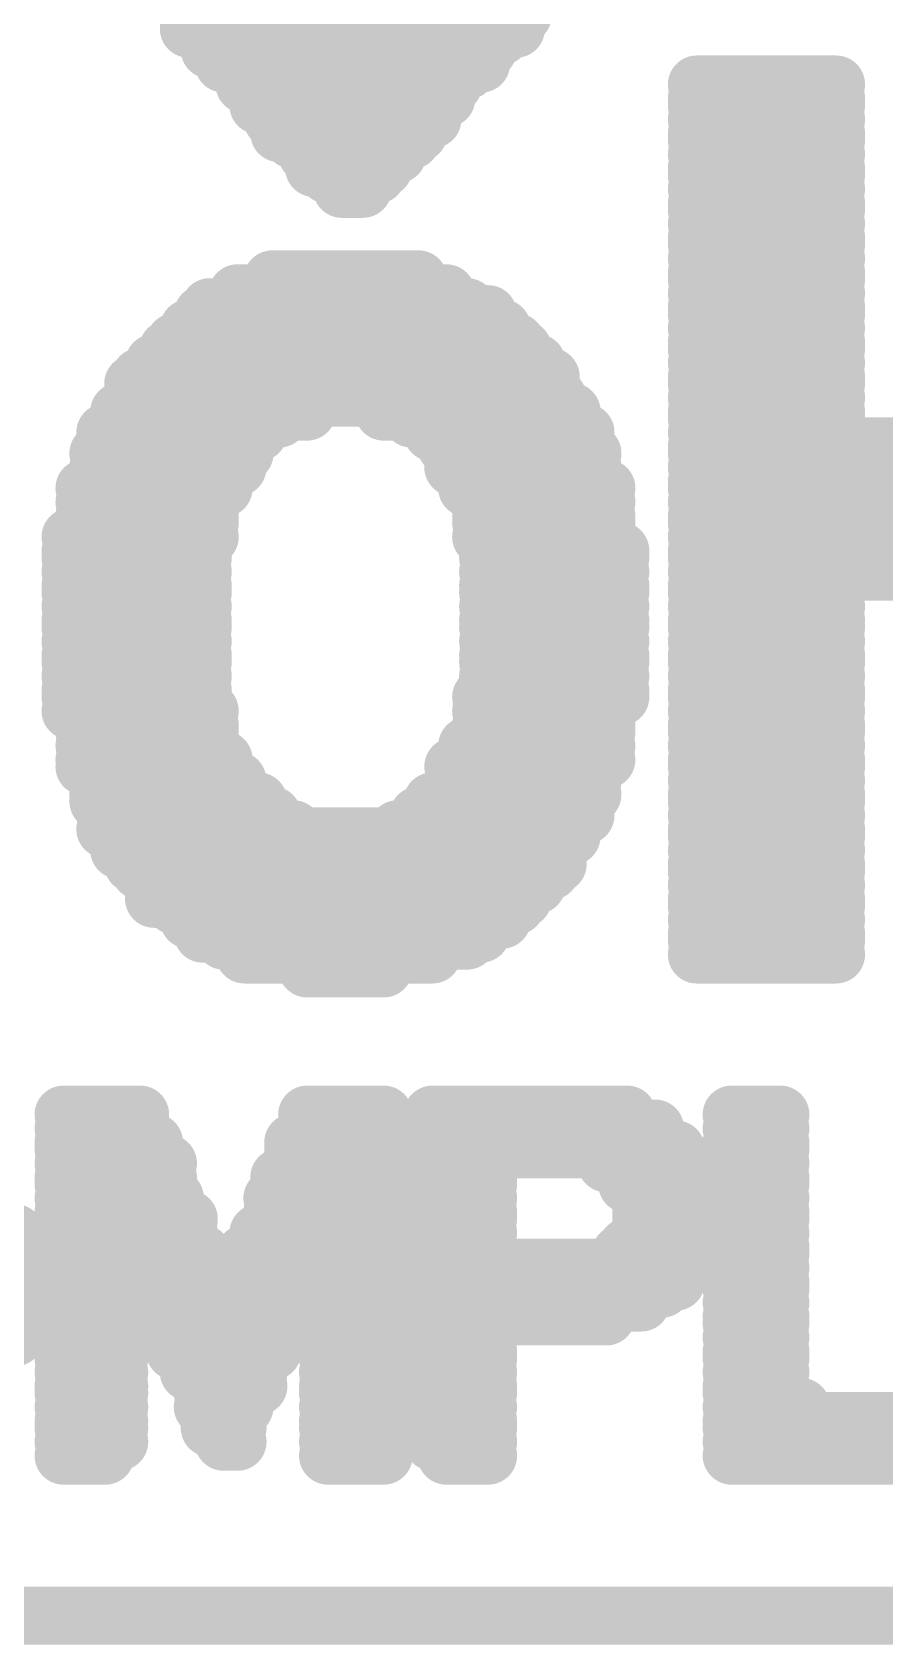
# Model space of a CAD drawing. Extents: x -10 to 105, y 1 to 70.
# Drawn here: x 55.239 to 57.106, y 11.346 to 14.877 of the extents above; entities that cross this region are included whole.
import ezdxf

# ---------------------------------------------------------------- set-up
doc = ezdxf.new("R2010")
doc.units = 0
doc.header["$MEASUREMENT"] = 0
doc.layers.get('0').update_dxf_attribs({"color": 4, "linetype": 'CONTINUOUS'})
doc.layers.add('2D_LINE_126', color=56, linetype='CONTINUOUS')

# ---------------------------------------------------------------- blocks, each defined once
blk = doc.blocks.new('SMOOTH_0$127')
at = {"const_width": 0.0635}
blk.add_lwpolyline([(-0.03175, 0, 1), (0.03175, 0, 1)], format="xyb", close=True, dxfattribs=at)
blk = doc.blocks.new('DRAWING_5815')
at = {"layer": '2D_LINE_126', "const_width": 0.127}
blk.add_lwpolyline([(-6.5817, 4.67868), (-0.21336, 4.67868), (-0.21336, 0.00015), (-6.5817, 0.00015)], close=True, dxfattribs=at)
for points in [[(-4.46532, 3.5052), (-3.7338, 3.5052)], [(-4.46532, 3.47472), (-3.74904, 3.47472)], [(-4.43484, 3.45948), (-3.77952, 3.45948)], [(-4.4196, 3.429), (-3.81, 3.429)], [(-4.38912, 3.39852), (-3.82524, 3.39852)], [(-4.35864, 3.38328), (-3.85572, 3.38328)], [(-4.3434, 3.3528), (-3.8862, 3.3528)], [(-3.3528, 3.3528), (-3.048, 3.3528)], [(-4.31292, 3.32232), (-3.90144, 3.32232)], [(-4.31292, 3.30708), (-3.93192, 3.30708)], [(-3.3528, 3.32232), (-3.048, 3.32232)], [(-3.3528, 3.30708), (-3.048, 3.30708)], [(-4.28244, 3.2766), (-3.93192, 3.2766)], [(-3.3528, 3.2766), (-3.048, 3.2766)], [(-4.2672, 3.24612), (-3.9624, 3.24612)], [(-4.23672, 3.23088), (-3.97764, 3.23088)], [(-3.3528, 3.24612), (-3.048, 3.24612)], [(-3.3528, 3.23088), (-3.048, 3.23088)], [(-4.20624, 3.2004), (-4.00812, 3.2004)], [(-3.3528, 3.2004), (-3.048, 3.2004)], [(-4.191, 3.16992), (-4.0386, 3.16992)], [(-4.16052, 3.15468), (-4.05384, 3.15468)], [(-3.3528, 3.16992), (-3.048, 3.16992)], [(-3.3528, 3.15468), (-3.048, 3.15468)], [(-4.13004, 3.1242), (-4.08432, 3.1242)], [(-3.3528, 3.1242), (-3.048, 3.1242)], [(-3.3528, 3.09372), (-3.048, 3.09372)], [(-3.3528, 3.07848), (-3.048, 3.07848)], [(-3.3528, 3.048), (-3.048, 3.048)], [(-3.3528, 3.01752), (-3.048, 3.01752)], [(-3.3528, 3.00228), (-3.048, 3.00228)], [(-3.3528, 2.9718), (-3.048, 2.9718)], [(-3.3528, 2.94132), (-3.048, 2.94132)], [(-4.28244, 2.92608), (-3.9624, 2.92608)], [(-3.3528, 2.92608), (-3.048, 2.92608)], [(-4.35864, 2.8956), (-3.90144, 2.8956)], [(-3.3528, 2.8956), (-3.048, 2.8956)], [(-4.43484, 2.84988), (-3.81, 2.84988)], [(-4.4196, 2.86512), (-3.85572, 2.86512)], [(-3.3528, 2.86512), (-3.048, 2.86512)], [(-3.3528, 2.84988), (-3.048, 2.84988)], [(-4.46532, 2.8194), (-3.77952, 2.8194)], [(-3.3528, 2.8194), (-3.048, 2.8194)], [(-4.51104, 2.77368), (-3.7338, 2.77368)], [(-4.4958, 2.78892), (-3.74904, 2.78892)], [(-3.3528, 2.78892), (-3.048, 2.78892)], [(-3.3528, 2.77368), (-3.048, 2.77368)], [(-4.54152, 2.7432), (-3.70332, 2.7432)], [(-3.3528, 2.7432), (-3.048, 2.7432)], [(-4.58724, 2.69748), (-3.67284, 2.69748)], [(-4.572, 2.71272), (-3.67284, 2.71272)], [(-3.3528, 2.71272), (-3.048, 2.71272)], [(-3.3528, 2.69748), (-3.048, 2.69748)], [(-4.58724, 2.667), (-3.6576, 2.667)], [(-3.3528, 2.667), (-3.048, 2.667)], [(-4.61772, 2.63652), (-4.20624, 2.63652)], [(-4.61772, 2.62128), (-4.2672, 2.62128)], [(-4.0386, 2.63652), (-3.62712, 2.63652)], [(-3.97764, 2.62128), (-3.62712, 2.62128)], [(-3.3528, 2.63652), (-3.048, 2.63652)], [(-3.3528, 2.62128), (-3.048, 2.62128)], [(-4.6482, 2.5908), (-4.31292, 2.5908)], [(-3.93192, 2.5908), (-3.59664, 2.5908)], [(-3.3528, 2.5908), (-3.048, 2.5908)], [(-4.6482, 2.56032), (-4.3434, 2.56032)], [(-3.90144, 2.56032), (-3.59664, 2.56032)], [(-3.3528, 2.56032), (-2.02692, 2.56032)], [(-4.66344, 2.54508), (-4.3434, 2.54508)], [(-4.66344, 2.5146), (-4.35864, 2.5146)], [(-3.8862, 2.54508), (-3.5814, 2.54508)], [(-3.8862, 2.5146), (-3.5814, 2.5146)], [(-3.3528, 2.54508), (-2.02692, 2.54508)], [(-3.3528, 2.5146), (-2.02692, 2.5146)], [(-4.66344, 2.48412), (-4.38912, 2.48412)], [(-3.85572, 2.48412), (-3.5814, 2.48412)], [(-3.3528, 2.48412), (-2.02692, 2.48412)], [(-4.69392, 2.46888), (-4.38912, 2.46888)], [(-3.85572, 2.46888), (-3.55092, 2.46888)], [(-3.3528, 2.46888), (-2.02692, 2.46888)], [(-4.69392, 2.4384), (-4.4196, 2.4384)], [(-4.69392, 2.40792), (-4.4196, 2.40792)], [(-3.82524, 2.4384), (-3.55092, 2.4384)], [(-3.82524, 2.40792), (-3.55092, 2.40792)], [(-3.3528, 2.4384), (-2.02692, 2.4384)], [(-3.3528, 2.40792), (-2.02692, 2.40792)], [(-4.69392, 2.39268), (-4.4196, 2.39268)], [(-3.82524, 2.39268), (-3.55092, 2.39268)], [(-3.3528, 2.39268), (-2.02692, 2.39268)], [(-4.7244, 2.3622), (-4.4196, 2.3622)], [(-3.82524, 2.3622), (-3.55092, 2.3622)], [(-3.3528, 2.3622), (-2.02692, 2.3622)], [(-4.7244, 2.33172), (-4.43484, 2.33172)], [(-4.7244, 2.31648), (-4.43484, 2.31648)], [(-3.81, 2.33172), (-3.52044, 2.33172)], [(-3.81, 2.31648), (-3.52044, 2.31648)], [(-3.3528, 2.33172), (-2.02692, 2.33172)], [(-3.3528, 2.31648), (-2.02692, 2.31648)], [(-4.7244, 2.286), (-4.43484, 2.286)], [(-3.81, 2.286), (-3.52044, 2.286)], [(-3.3528, 2.286), (-2.02692, 2.286)], [(-4.7244, 2.25552), (-4.43484, 2.25552)], [(-4.7244, 2.24028), (-4.43484, 2.24028)], [(-3.81, 2.25552), (-3.52044, 2.25552)], [(-3.81, 2.24028), (-3.52044, 2.24028)], [(-3.3528, 2.25552), (-3.048, 2.25552)], [(-3.3528, 2.24028), (-3.048, 2.24028)], [(-4.7244, 2.2098), (-4.43484, 2.2098)], [(-3.81, 2.2098), (-3.52044, 2.2098)], [(-3.3528, 2.2098), (-3.048, 2.2098)], [(-4.7244, 2.17932), (-4.43484, 2.17932)], [(-4.7244, 2.16408), (-4.43484, 2.16408)], [(-3.81, 2.17932), (-3.52044, 2.17932)], [(-3.81, 2.16408), (-3.52044, 2.16408)], [(-3.3528, 2.17932), (-3.048, 2.17932)], [(-3.3528, 2.16408), (-3.048, 2.16408)], [(-4.7244, 2.1336), (-4.43484, 2.1336)], [(-3.81, 2.1336), (-3.52044, 2.1336)], [(-3.3528, 2.1336), (-3.048, 2.1336)], [(-4.7244, 2.10312), (-4.43484, 2.10312)], [(-3.81, 2.10312), (-3.52044, 2.10312)], [(-3.3528, 2.10312), (-3.048, 2.10312)], [(-4.7244, 2.08788), (-4.43484, 2.08788)], [(-4.7244, 2.0574), (-4.43484, 2.0574)], [(-3.81, 2.08788), (-3.52044, 2.08788)], [(-3.81, 2.0574), (-3.52044, 2.0574)], [(-3.3528, 2.08788), (-3.048, 2.08788)], [(-3.3528, 2.0574), (-3.048, 2.0574)], [(-4.7244, 2.02692), (-4.43484, 2.02692)], [(-3.81, 2.02692), (-3.52044, 2.02692)], [(-3.3528, 2.02692), (-3.048, 2.02692)], [(-4.7244, 2.01168), (-4.43484, 2.01168)], [(-3.82524, 2.01168), (-3.52044, 2.01168)], [(-3.3528, 2.01168), (-3.048, 2.01168)], [(-4.7244, 1.9812), (-4.4196, 1.9812)], [(-4.69392, 1.95072), (-4.4196, 1.95072)], [(-3.82524, 1.9812), (-3.55092, 1.9812)], [(-3.82524, 1.95072), (-3.55092, 1.95072)], [(-3.3528, 1.9812), (-3.048, 1.9812)], [(-3.3528, 1.95072), (-3.048, 1.95072)], [(-4.69392, 1.93548), (-4.4196, 1.93548)], [(-3.82524, 1.93548), (-3.55092, 1.93548)], [(-3.3528, 1.93548), (-3.048, 1.93548)], [(-4.69392, 1.905), (-4.4196, 1.905)], [(-3.85572, 1.905), (-3.55092, 1.905)], [(-3.3528, 1.905), (-3.048, 1.905)], [(-4.69392, 1.87452), (-4.38912, 1.87452)], [(-4.69392, 1.85928), (-4.38912, 1.85928)], [(-3.8862, 1.85928), (-3.5814, 1.85928)], [(-3.85572, 1.87452), (-3.55092, 1.87452)], [(-3.3528, 1.87452), (-3.048, 1.87452)], [(-3.3528, 1.85928), (-3.048, 1.85928)], [(-4.66344, 1.8288), (-4.35864, 1.8288)], [(-3.8862, 1.8288), (-3.5814, 1.8288)], [(-3.3528, 1.8288), (-3.048, 1.8288)], [(-4.66344, 1.79832), (-4.3434, 1.79832)], [(-4.66344, 1.78308), (-4.31292, 1.78308)], [(-3.93192, 1.78308), (-3.59664, 1.78308)], [(-3.90144, 1.79832), (-3.5814, 1.79832)], [(-3.3528, 1.79832), (-3.048, 1.79832)], [(-3.3528, 1.78308), (-3.048, 1.78308)], [(-4.6482, 1.7526), (-4.28244, 1.7526)], [(-3.9624, 1.7526), (-3.59664, 1.7526)], [(-3.3528, 1.7526), (-3.048, 1.7526)], [(-4.6482, 1.72212), (-4.23672, 1.72212)], [(-4.61772, 1.70688), (-3.62712, 1.70688)], [(-4.00812, 1.72212), (-3.62712, 1.72212)], [(-3.3528, 1.72212), (-3.048, 1.72212)], [(-3.3528, 1.70688), (-3.048, 1.70688)], [(-4.61772, 1.6764), (-3.6576, 1.6764)], [(-3.3528, 1.6764), (-3.048, 1.6764)], [(-4.58724, 1.64592), (-3.6576, 1.64592)], [(-3.3528, 1.64592), (-3.048, 1.64592)], [(-4.572, 1.63068), (-3.67284, 1.63068)], [(-4.54152, 1.6002), (-3.70332, 1.6002)], [(-3.3528, 1.63068), (-3.048, 1.63068)], [(-3.3528, 1.6002), (-3.048, 1.6002)], [(-4.54152, 1.56972), (-3.7338, 1.56972)], [(-3.3528, 1.56972), (-3.048, 1.56972)], [(-4.4958, 1.55448), (-3.74904, 1.55448)], [(-3.3528, 1.55448), (-3.048, 1.55448)], [(-4.46532, 1.524), (-3.77952, 1.524)], [(-4.43484, 1.49352), (-3.82524, 1.49352)], [(-3.3528, 1.524), (-3.048, 1.524)], [(-3.3528, 1.49352), (-3.048, 1.49352)], [(-4.38912, 1.47828), (-3.85572, 1.47828)], [(-3.3528, 1.47828), (-3.048, 1.47828)], [(-4.3434, 1.4478), (-3.93192, 1.4478)], [(-3.3528, 1.4478), (-3.048, 1.4478)], [(-4.20624, 1.41732), (-4.0386, 1.41732)], [(-4.73964, 1.09728), (-4.572, 1.09728)], [(-4.73964, 1.0668), (-4.572, 1.0668)], [(-4.20624, 1.09728), (-4.0386, 1.09728)], [(-4.20624, 1.0668), (-4.0386, 1.0668)], [(-3.93192, 1.09728), (-3.5052, 1.09728)], [(-3.93192, 1.0668), (-3.44424, 1.0668)], [(-3.2766, 1.09728), (-3.16992, 1.09728)], [(-3.2766, 1.0668), (-3.16992, 1.0668)], [(-4.73964, 1.03632), (-4.54152, 1.03632)], [(-4.23672, 1.03632), (-4.0386, 1.03632)], [(-3.93192, 1.03632), (-3.429, 1.03632)], [(-3.2766, 1.03632), (-3.16992, 1.03632)], [(-4.73964, 1.02108), (-4.54152, 1.02108)], [(-4.23672, 1.02108), (-4.0386, 1.02108)], [(-3.93192, 1.02108), (-3.39852, 1.02108)], [(-3.2766, 1.02108), (-3.16992, 1.02108)], [(-4.73964, 0.9906), (-4.51104, 0.9906)], [(-4.23672, 0.9906), (-4.0386, 0.9906)], [(-3.93192, 0.9906), (-3.81, 0.9906)], [(-3.55092, 0.9906), (-3.36804, 0.9906)], [(-3.2766, 0.9906), (-3.16992, 0.9906)], [(-4.73964, 0.96012), (-4.51104, 0.96012)], [(-4.73964, 0.94488), (-4.51104, 0.94488)], [(-4.2672, 0.96012), (-4.0386, 0.96012)], [(-4.2672, 0.94488), (-4.0386, 0.94488)], [(-3.93192, 0.96012), (-3.81, 0.96012)], [(-3.93192, 0.94488), (-3.81, 0.94488)], [(-3.5052, 0.96012), (-3.36804, 0.96012)], [(-3.5052, 0.94488), (-3.36804, 0.94488)], [(-3.2766, 0.96012), (-3.16992, 0.96012)], [(-3.2766, 0.94488), (-3.16992, 0.94488)], [(-4.73964, 0.9144), (-4.4958, 0.9144)], [(-4.28244, 0.9144), (-4.0386, 0.9144)], [(-3.93192, 0.9144), (-3.81, 0.9144)], [(-3.47472, 0.9144), (-3.3528, 0.9144)], [(-3.2766, 0.9144), (-3.16992, 0.9144)], [(-4.73964, 0.88392), (-4.4958, 0.88392)], [(-4.73964, 0.86868), (-4.61772, 0.86868)], [(-4.58724, 0.86868), (-4.46532, 0.86868)], [(-4.28244, 0.88392), (-4.0386, 0.88392)], [(-4.28244, 0.86868), (-4.191, 0.86868)], [(-4.16052, 0.86868), (-4.0386, 0.86868)], [(-3.93192, 0.88392), (-3.81, 0.88392)], [(-3.93192, 0.86868), (-3.81, 0.86868)], [(-3.47472, 0.88392), (-3.3528, 0.88392)], [(-3.47472, 0.86868), (-3.3528, 0.86868)], [(-3.2766, 0.88392), (-3.16992, 0.88392)], [(-3.2766, 0.86868), (-3.16992, 0.86868)], [(-4.96824, 0.8382), (-4.84632, 0.8382)], [(-4.73964, 0.8382), (-4.61772, 0.8382)], [(-4.58724, 0.8382), (-4.46532, 0.8382)], [(-4.31292, 0.8382), (-4.191, 0.8382)], [(-4.16052, 0.8382), (-4.0386, 0.8382)], [(-3.93192, 0.8382), (-3.81, 0.8382)], [(-3.47472, 0.8382), (-3.36804, 0.8382)], [(-3.2766, 0.8382), (-3.16992, 0.8382)], [(-4.96824, 0.80772), (-4.84632, 0.80772)], [(-4.96824, 0.79248), (-4.84632, 0.79248)], [(-4.73964, 0.80772), (-4.61772, 0.80772)], [(-4.73964, 0.79248), (-4.61772, 0.79248)], [(-4.58724, 0.80772), (-4.46532, 0.80772)], [(-4.572, 0.79248), (-4.43484, 0.79248)], [(-4.3434, 0.79248), (-4.20624, 0.79248)], [(-4.31292, 0.80772), (-4.20624, 0.80772)], [(-4.16052, 0.80772), (-4.0386, 0.80772)], [(-4.16052, 0.79248), (-4.0386, 0.79248)], [(-3.93192, 0.80772), (-3.81, 0.80772)], [(-3.93192, 0.79248), (-3.81, 0.79248)], [(-3.52044, 0.79248), (-3.36804, 0.79248)], [(-3.5052, 0.80772), (-3.36804, 0.80772)], [(-3.2766, 0.80772), (-3.16992, 0.80772)], [(-3.2766, 0.79248), (-3.16992, 0.79248)], [(-4.96824, 0.762), (-4.84632, 0.762)], [(-4.73964, 0.762), (-4.61772, 0.762)], [(-4.572, 0.762), (-4.43484, 0.762)], [(-4.3434, 0.762), (-4.20624, 0.762)], [(-4.16052, 0.762), (-4.0386, 0.762)], [(-3.93192, 0.762), (-3.39852, 0.762)], [(-3.2766, 0.762), (-3.16992, 0.762)], [(-4.96824, 0.73152), (-4.84632, 0.73152)], [(-4.96824, 0.71628), (-4.84632, 0.71628)], [(-4.73964, 0.73152), (-4.61772, 0.73152)], [(-4.73964, 0.71628), (-4.61772, 0.71628)], [(-4.54152, 0.73152), (-4.4196, 0.73152)], [(-4.54152, 0.71628), (-4.4196, 0.71628)], [(-4.35864, 0.71628), (-4.23672, 0.71628)], [(-4.3434, 0.73152), (-4.23672, 0.73152)], [(-4.16052, 0.73152), (-4.0386, 0.73152)], [(-4.16052, 0.71628), (-4.0386, 0.71628)], [(-3.93192, 0.73152), (-3.39852, 0.73152)], [(-3.93192, 0.71628), (-3.429, 0.71628)], [(-3.2766, 0.73152), (-3.16992, 0.73152)], [(-3.2766, 0.71628), (-3.16992, 0.71628)], [(-4.96824, 0.6858), (-4.84632, 0.6858)], [(-4.73964, 0.6858), (-4.61772, 0.6858)], [(-4.51104, 0.6858), (-4.4196, 0.6858)], [(-4.35864, 0.6858), (-4.2672, 0.6858)], [(-4.16052, 0.6858), (-4.0386, 0.6858)], [(-3.93192, 0.6858), (-3.47472, 0.6858)], [(-3.2766, 0.6858), (-3.16992, 0.6858)], [(-4.96824, 0.65532), (-4.84632, 0.65532)], [(-4.73964, 0.65532), (-4.61772, 0.65532)], [(-4.51104, 0.65532), (-4.2672, 0.65532)], [(-4.16052, 0.65532), (-4.0386, 0.65532)], [(-3.93192, 0.65532), (-3.55092, 0.65532)], [(-3.2766, 0.65532), (-3.16992, 0.65532)], [(-4.96824, 0.64008), (-4.84632, 0.64008)], [(-4.96824, 0.6096), (-4.84632, 0.6096)], [(-4.73964, 0.64008), (-4.61772, 0.64008)], [(-4.73964, 0.6096), (-4.61772, 0.6096)], [(-4.51104, 0.64008), (-4.28244, 0.64008)], [(-4.4958, 0.6096), (-4.28244, 0.6096)], [(-4.16052, 0.64008), (-4.0386, 0.64008)], [(-4.16052, 0.6096), (-4.0386, 0.6096)], [(-3.93192, 0.64008), (-3.81, 0.64008)], [(-3.93192, 0.6096), (-3.81, 0.6096)], [(-3.2766, 0.64008), (-3.16992, 0.64008)], [(-3.2766, 0.6096), (-3.16992, 0.6096)], [(-4.73964, 0.57912), (-4.61772, 0.57912)], [(-4.4958, 0.57912), (-4.28244, 0.57912)], [(-4.16052, 0.57912), (-4.0386, 0.57912)], [(-3.93192, 0.57912), (-3.81, 0.57912)], [(-3.2766, 0.57912), (-3.16992, 0.57912)], [(-4.73964, 0.56388), (-4.61772, 0.56388)], [(-4.46532, 0.56388), (-4.31292, 0.56388)], [(-4.16052, 0.56388), (-4.0386, 0.56388)], [(-3.93192, 0.56388), (-3.81, 0.56388)], [(-3.2766, 0.56388), (-3.16992, 0.56388)], [(-4.73964, 0.5334), (-4.61772, 0.5334)], [(-4.73964, 0.50292), (-4.61772, 0.50292)], [(-4.46532, 0.5334), (-4.31292, 0.5334)], [(-4.43484, 0.50292), (-4.31292, 0.50292)], [(-4.16052, 0.5334), (-4.0386, 0.5334)], [(-4.16052, 0.50292), (-4.0386, 0.50292)], [(-3.93192, 0.5334), (-3.81, 0.5334)], [(-3.93192, 0.50292), (-3.81, 0.50292)], [(-3.2766, 0.5334), (-3.16992, 0.5334)], [(-3.2766, 0.50292), (-3.16992, 0.50292)], [(-4.73964, 0.48768), (-4.61772, 0.48768)], [(-4.43484, 0.48768), (-4.3434, 0.48768)], [(-4.16052, 0.48768), (-4.0386, 0.48768)], [(-3.93192, 0.48768), (-3.81, 0.48768)], [(-3.2766, 0.48768), (-3.16992, 0.48768)], [(-4.73964, 0.4572), (-4.61772, 0.4572)], [(-4.43484, 0.4572), (-4.3434, 0.4572)], [(-4.16052, 0.4572), (-4.0386, 0.4572)], [(-3.93192, 0.4572), (-3.81, 0.4572)], [(-3.2766, 0.4572), (-3.1242, 0.4572)], [(-4.73964, 0.42672), (-4.61772, 0.42672)], [(-4.73964, 0.41148), (-4.61772, 0.41148)], [(-4.4196, 0.42672), (-4.35864, 0.42672)], [(-4.4196, 0.41148), (-4.35864, 0.41148)], [(-4.16052, 0.42672), (-4.0386, 0.42672)], [(-4.16052, 0.41148), (-4.0386, 0.41148)], [(-3.93192, 0.42672), (-3.81, 0.42672)], [(-3.93192, 0.41148), (-3.81, 0.41148)], [(-3.2766, 0.42672), (-2.8194, 0.42672)], [(-3.2766, 0.41148), (-2.8194, 0.41148)], [(-4.73964, 0.381), (-4.61772, 0.381)], [(-4.38912, 0.381), (-4.35864, 0.381)], [(-4.16052, 0.381), (-4.0386, 0.381)], [(-3.93192, 0.381), (-3.81, 0.381)], [(-3.2766, 0.381), (-2.8194, 0.381)], [(-4.73964, 0.35052), (-4.6482, 0.35052)], [(-4.16052, 0.35052), (-4.0386, 0.35052)], [(-3.90144, 0.35052), (-3.81, 0.35052)], [(-3.2766, 0.35052), (-2.8194, 0.35052)], [(-6.59892, 0), (-0.19812, 0)]]:
    blk.add_lwpolyline(points, dxfattribs=at)
at = {"layer": '2D_LINE_126'}
for p in [(-4.46532, 3.5052), (-3.7338, 3.5052), (-4.46532, 3.47472), (-3.74904, 3.47472), (-4.43484, 3.45948), (-3.77952, 3.45948), (-4.4196, 3.429), (-4.38912, 3.39852), (-3.82524, 3.39852), (-3.81, 3.429), (-4.35864, 3.38328), (-3.85572, 3.38328), (-4.3434, 3.3528), (-3.8862, 3.3528), (-3.3528, 3.3528), (-3.048, 3.3528), (-4.31292, 3.32232), (-4.31292, 3.30708), (-3.93192, 3.30708), (-3.90144, 3.32232), (-3.3528, 3.32232), (-3.3528, 3.30708), (-3.048, 3.32232), (-3.048, 3.30708), (-4.28244, 3.2766), (-3.93192, 3.2766), (-3.3528, 3.2766), (-3.048, 3.2766), (-4.2672, 3.24612), (-4.23672, 3.23088), (-3.97764, 3.23088), (-3.9624, 3.24612), (-3.3528, 3.24612), (-3.3528, 3.23088), (-3.048, 3.24612), (-3.048, 3.23088), (-4.20624, 3.2004), (-4.00812, 3.2004), (-3.3528, 3.2004), (-3.048, 3.2004), (-4.191, 3.16992), (-4.16052, 3.15468), (-4.05384, 3.15468), (-4.0386, 3.16992), (-3.3528, 3.16992), (-3.3528, 3.15468), (-3.048, 3.16992), (-3.048, 3.15468), (-4.13004, 3.1242), (-4.08432, 3.1242), (-3.3528, 3.1242), (-3.048, 3.1242), (-3.3528, 3.09372), (-3.048, 3.09372), (-3.3528, 3.07848), (-3.3528, 3.048), (-3.048, 3.07848), (-3.048, 3.048), (-3.3528, 3.01752), (-3.048, 3.01752), (-3.3528, 3.00228), (-3.048, 3.00228), (-3.3528, 2.9718), (-3.3528, 2.94132), (-3.048, 2.9718), (-3.048, 2.94132), (-4.28244, 2.92608), (-3.9624, 2.92608), (-3.3528, 2.92608), (-3.048, 2.92608), (-4.35864, 2.8956), (-3.90144, 2.8956), (-3.3528, 2.8956), (-3.048, 2.8956), (-4.43484, 2.84988), (-4.4196, 2.86512), (-3.85572, 2.86512), (-3.81, 2.84988), (-3.3528, 2.86512), (-3.3528, 2.84988), (-3.048, 2.86512), (-3.048, 2.84988), (-4.46532, 2.8194), (-3.77952, 2.8194), (-3.3528, 2.8194), (-3.048, 2.8194), (-4.51104, 2.77368), (-4.4958, 2.78892), (-3.74904, 2.78892), (-3.7338, 2.77368), (-3.3528, 2.78892), (-3.3528, 2.77368), (-3.048, 2.78892), (-3.048, 2.77368), (-4.54152, 2.7432), (-3.70332, 2.7432), (-3.3528, 2.7432), (-3.048, 2.7432), (-4.58724, 2.69748), (-4.572, 2.71272), (-3.67284, 2.71272), (-3.67284, 2.69748), (-3.3528, 2.71272), (-3.3528, 2.69748), (-3.048, 2.71272), (-3.048, 2.69748), (-4.58724, 2.667), (-3.6576, 2.667), (-3.3528, 2.667), (-3.048, 2.667), (-4.61772, 2.63652), (-4.61772, 2.62128), (-4.2672, 2.62128), (-4.20624, 2.63652), (-4.0386, 2.63652), (-3.97764, 2.62128), (-3.62712, 2.63652), (-3.62712, 2.62128), (-3.3528, 2.63652), (-3.3528, 2.62128), (-3.048, 2.63652), (-3.048, 2.62128), (-4.6482, 2.5908), (-4.31292, 2.5908), (-3.93192, 2.5908), (-3.59664, 2.5908), (-3.3528, 2.5908), (-3.048, 2.5908), (-4.6482, 2.56032), (-4.3434, 2.56032), (-3.90144, 2.56032), (-3.59664, 2.56032), (-3.3528, 2.56032), (-4.66344, 2.54508), (-4.66344, 2.5146), (-4.35864, 2.5146), (-4.3434, 2.54508), (-3.8862, 2.54508), (-3.8862, 2.5146), (-3.5814, 2.54508), (-3.5814, 2.5146), (-3.3528, 2.54508), (-3.3528, 2.5146), (-4.66344, 2.48412), (-4.38912, 2.48412), (-3.85572, 2.48412), (-3.5814, 2.48412), (-3.3528, 2.48412), (-4.69392, 2.46888), (-4.38912, 2.46888), (-3.85572, 2.46888), (-3.55092, 2.46888), (-3.3528, 2.46888), (-4.69392, 2.4384), (-4.69392, 2.40792), (-4.4196, 2.4384), (-4.4196, 2.40792), (-3.82524, 2.4384), (-3.82524, 2.40792), (-3.55092, 2.4384), (-3.55092, 2.40792), (-3.3528, 2.4384), (-3.3528, 2.40792), (-4.69392, 2.39268), (-4.4196, 2.39268), (-3.82524, 2.39268), (-3.55092, 2.39268), (-3.3528, 2.39268), (-4.7244, 2.3622), (-4.4196, 2.3622), (-3.82524, 2.3622), (-3.55092, 2.3622), (-3.3528, 2.3622), (-4.7244, 2.33172), (-4.7244, 2.31648), (-4.43484, 2.33172), (-4.43484, 2.31648), (-3.81, 2.33172), (-3.81, 2.31648), (-3.52044, 2.33172), (-3.52044, 2.31648), (-3.3528, 2.33172), (-3.3528, 2.31648), (-4.7244, 2.286), (-4.43484, 2.286), (-3.81, 2.286), (-3.52044, 2.286), (-3.3528, 2.286), (-4.7244, 2.25552), (-4.7244, 2.24028), (-4.43484, 2.25552), (-4.43484, 2.24028), (-3.81, 2.25552), (-3.81, 2.24028), (-3.52044, 2.25552), (-3.52044, 2.24028), (-3.3528, 2.25552), (-3.3528, 2.24028), (-3.048, 2.25552), (-3.048, 2.24028), (-4.7244, 2.2098), (-4.43484, 2.2098), (-3.81, 2.2098), (-3.52044, 2.2098), (-3.3528, 2.2098), (-3.048, 2.2098), (-4.7244, 2.17932), (-4.7244, 2.16408), (-4.43484, 2.17932), (-4.43484, 2.16408), (-3.81, 2.17932), (-3.81, 2.16408), (-3.52044, 2.17932), (-3.52044, 2.16408), (-3.3528, 2.17932), (-3.3528, 2.16408), (-3.048, 2.17932), (-3.048, 2.16408), (-4.7244, 2.1336), (-4.43484, 2.1336), (-3.81, 2.1336), (-3.52044, 2.1336), (-3.3528, 2.1336), (-3.048, 2.1336), (-4.7244, 2.10312), (-4.43484, 2.10312), (-3.81, 2.10312), (-3.52044, 2.10312), (-3.3528, 2.10312), (-3.048, 2.10312), (-4.7244, 2.08788), (-4.7244, 2.0574), (-4.43484, 2.08788), (-4.43484, 2.0574), (-3.81, 2.08788), (-3.81, 2.0574), (-3.52044, 2.08788), (-3.52044, 2.0574), (-3.3528, 2.08788), (-3.3528, 2.0574), (-3.048, 2.08788), (-3.048, 2.0574), (-4.7244, 2.02692), (-4.43484, 2.02692), (-3.81, 2.02692), (-3.52044, 2.02692), (-3.3528, 2.02692), (-3.048, 2.02692), (-4.7244, 2.01168), (-4.43484, 2.01168), (-3.82524, 2.01168), (-3.52044, 2.01168), (-3.3528, 2.01168), (-3.048, 2.01168), (-4.7244, 1.9812), (-4.69392, 1.95072), (-4.4196, 1.9812), (-4.4196, 1.95072), (-3.82524, 1.9812), (-3.82524, 1.95072), (-3.55092, 1.9812), (-3.55092, 1.95072), (-3.3528, 1.9812), (-3.3528, 1.95072), (-3.048, 1.9812), (-3.048, 1.95072), (-4.69392, 1.93548), (-4.4196, 1.93548), (-3.82524, 1.93548), (-3.55092, 1.93548), (-3.3528, 1.93548), (-3.048, 1.93548), (-4.69392, 1.905), (-4.4196, 1.905), (-3.85572, 1.905), (-3.55092, 1.905), (-3.3528, 1.905), (-3.048, 1.905), (-4.69392, 1.87452), (-4.69392, 1.85928), (-4.38912, 1.87452), (-4.38912, 1.85928), (-3.8862, 1.85928), (-3.85572, 1.87452), (-3.5814, 1.85928), (-3.55092, 1.87452), (-3.3528, 1.87452), (-3.3528, 1.85928), (-3.048, 1.87452), (-3.048, 1.85928), (-4.66344, 1.8288), (-4.35864, 1.8288), (-3.8862, 1.8288), (-3.5814, 1.8288), (-3.3528, 1.8288), (-3.048, 1.8288), (-4.66344, 1.79832), (-4.66344, 1.78308), (-4.3434, 1.79832), (-4.31292, 1.78308), (-3.93192, 1.78308), (-3.90144, 1.79832), (-3.59664, 1.78308), (-3.5814, 1.79832), (-3.3528, 1.79832), (-3.3528, 1.78308), (-3.048, 1.79832), (-3.048, 1.78308), (-4.6482, 1.7526), (-4.28244, 1.7526), (-3.9624, 1.7526), (-3.59664, 1.7526), (-3.3528, 1.7526), (-3.048, 1.7526), (-4.6482, 1.72212), (-4.61772, 1.70688), (-4.23672, 1.72212), (-4.00812, 1.72212), (-3.62712, 1.72212), (-3.62712, 1.70688), (-3.3528, 1.72212), (-3.3528, 1.70688), (-3.048, 1.72212), (-3.048, 1.70688), (-4.61772, 1.6764), (-3.6576, 1.6764), (-3.3528, 1.6764), (-3.048, 1.6764), (-4.58724, 1.64592), (-3.6576, 1.64592), (-3.3528, 1.64592), (-3.048, 1.64592), (-4.572, 1.63068), (-4.54152, 1.6002), (-3.70332, 1.6002), (-3.67284, 1.63068), (-3.3528, 1.63068), (-3.3528, 1.6002), (-3.048, 1.63068), (-3.048, 1.6002), (-4.54152, 1.56972), (-3.7338, 1.56972), (-3.3528, 1.56972), (-3.048, 1.56972), (-4.4958, 1.55448), (-3.74904, 1.55448), (-3.3528, 1.55448), (-3.048, 1.55448), (-4.46532, 1.524), (-4.43484, 1.49352), (-3.82524, 1.49352), (-3.77952, 1.524), (-3.3528, 1.524), (-3.3528, 1.49352), (-3.048, 1.524), (-3.048, 1.49352), (-4.38912, 1.47828), (-3.85572, 1.47828), (-3.3528, 1.47828), (-3.048, 1.47828), (-4.3434, 1.4478), (-3.93192, 1.4478), (-3.3528, 1.4478), (-3.048, 1.4478), (-4.20624, 1.41732), (-4.0386, 1.41732), (-4.73964, 1.09728), (-4.73964, 1.0668), (-4.572, 1.09728), (-4.572, 1.0668), (-4.20624, 1.09728), (-4.20624, 1.0668), (-4.0386, 1.09728), (-4.0386, 1.0668), (-3.93192, 1.09728), (-3.93192, 1.0668), (-3.5052, 1.09728), (-3.44424, 1.0668), (-3.2766, 1.09728), (-3.2766, 1.0668), (-3.16992, 1.09728), (-3.16992, 1.0668), (-4.73964, 1.03632), (-4.54152, 1.03632), (-4.23672, 1.03632), (-4.0386, 1.03632), (-3.93192, 1.03632), (-3.429, 1.03632), (-3.2766, 1.03632), (-3.16992, 1.03632), (-4.73964, 1.02108), (-4.54152, 1.02108), (-4.23672, 1.02108), (-4.0386, 1.02108), (-3.93192, 1.02108), (-3.39852, 1.02108), (-3.2766, 1.02108), (-3.16992, 1.02108), (-4.73964, 0.9906), (-4.51104, 0.9906), (-4.23672, 0.9906), (-4.0386, 0.9906), (-3.93192, 0.9906), (-3.81, 0.9906), (-3.55092, 0.9906), (-3.36804, 0.9906), (-3.2766, 0.9906), (-3.16992, 0.9906), (-4.73964, 0.96012), (-4.73964, 0.94488), (-4.51104, 0.96012), (-4.51104, 0.94488), (-4.2672, 0.96012), (-4.2672, 0.94488), (-4.0386, 0.96012), (-4.0386, 0.94488), (-3.93192, 0.96012), (-3.93192, 0.94488), (-3.81, 0.96012), (-3.81, 0.94488), (-3.5052, 0.96012), (-3.5052, 0.94488), (-3.36804, 0.96012), (-3.36804, 0.94488), (-3.2766, 0.96012), (-3.2766, 0.94488), (-3.16992, 0.96012), (-3.16992, 0.94488), (-4.73964, 0.9144), (-4.4958, 0.9144), (-4.28244, 0.9144), (-4.0386, 0.9144), (-3.93192, 0.9144), (-3.81, 0.9144), (-3.47472, 0.9144), (-3.3528, 0.9144), (-3.2766, 0.9144), (-3.16992, 0.9144), (-4.73964, 0.88392), (-4.73964, 0.86868), (-4.61772, 0.86868), (-4.58724, 0.86868), (-4.4958, 0.88392), (-4.46532, 0.86868), (-4.28244, 0.88392), (-4.28244, 0.86868), (-4.191, 0.86868), (-4.16052, 0.86868), (-4.0386, 0.88392), (-4.0386, 0.86868), (-3.93192, 0.88392), (-3.93192, 0.86868), (-3.81, 0.88392), (-3.81, 0.86868), (-3.47472, 0.88392), (-3.47472, 0.86868), (-3.3528, 0.88392), (-3.3528, 0.86868), (-3.2766, 0.88392), (-3.2766, 0.86868), (-3.16992, 0.88392), (-3.16992, 0.86868), (-4.84632, 0.8382), (-4.73964, 0.8382), (-4.61772, 0.8382), (-4.58724, 0.8382), (-4.46532, 0.8382), (-4.31292, 0.8382), (-4.191, 0.8382), (-4.16052, 0.8382), (-4.0386, 0.8382), (-3.93192, 0.8382), (-3.81, 0.8382), (-3.47472, 0.8382), (-3.36804, 0.8382), (-3.2766, 0.8382), (-3.16992, 0.8382), (-4.84632, 0.80772), (-4.84632, 0.79248), (-4.73964, 0.80772), (-4.73964, 0.79248), (-4.61772, 0.80772), (-4.61772, 0.79248), (-4.58724, 0.80772), (-4.572, 0.79248), (-4.46532, 0.80772), (-4.43484, 0.79248), (-4.3434, 0.79248), (-4.31292, 0.80772), (-4.20624, 0.80772), (-4.20624, 0.79248), (-4.16052, 0.80772), (-4.16052, 0.79248), (-4.0386, 0.80772), (-4.0386, 0.79248), (-3.93192, 0.80772), (-3.93192, 0.79248), (-3.81, 0.80772), (-3.81, 0.79248), (-3.52044, 0.79248), (-3.5052, 0.80772), (-3.36804, 0.80772), (-3.36804, 0.79248), (-3.2766, 0.80772), (-3.2766, 0.79248), (-3.16992, 0.80772), (-3.16992, 0.79248), (-4.84632, 0.762), (-4.73964, 0.762), (-4.61772, 0.762), (-4.572, 0.762), (-4.43484, 0.762), (-4.3434, 0.762), (-4.20624, 0.762), (-4.16052, 0.762), (-4.0386, 0.762), (-3.93192, 0.762), (-3.39852, 0.762), (-3.2766, 0.762), (-3.16992, 0.762), (-4.84632, 0.73152), (-4.84632, 0.71628), (-4.73964, 0.73152), (-4.73964, 0.71628), (-4.61772, 0.73152), (-4.61772, 0.71628), (-4.54152, 0.73152), (-4.54152, 0.71628), (-4.4196, 0.73152), (-4.4196, 0.71628), (-4.35864, 0.71628), (-4.3434, 0.73152), (-4.23672, 0.73152), (-4.23672, 0.71628), (-4.16052, 0.73152), (-4.16052, 0.71628), (-4.0386, 0.73152), (-4.0386, 0.71628), (-3.93192, 0.73152), (-3.93192, 0.71628), (-3.429, 0.71628), (-3.39852, 0.73152), (-3.2766, 0.73152), (-3.2766, 0.71628), (-3.16992, 0.73152), (-3.16992, 0.71628), (-4.84632, 0.6858), (-4.73964, 0.6858), (-4.61772, 0.6858), (-4.51104, 0.6858), (-4.4196, 0.6858), (-4.35864, 0.6858), (-4.2672, 0.6858), (-4.16052, 0.6858), (-4.0386, 0.6858), (-3.93192, 0.6858), (-3.47472, 0.6858), (-3.2766, 0.6858), (-3.16992, 0.6858), (-4.84632, 0.65532), (-4.73964, 0.65532), (-4.61772, 0.65532), (-4.51104, 0.65532), (-4.2672, 0.65532), (-4.16052, 0.65532), (-4.0386, 0.65532), (-3.93192, 0.65532), (-3.55092, 0.65532), (-3.2766, 0.65532), (-3.16992, 0.65532), (-4.84632, 0.64008), (-4.84632, 0.6096), (-4.73964, 0.64008), (-4.73964, 0.6096), (-4.61772, 0.64008), (-4.61772, 0.6096), (-4.51104, 0.64008), (-4.4958, 0.6096), (-4.28244, 0.64008), (-4.28244, 0.6096), (-4.16052, 0.64008), (-4.16052, 0.6096), (-4.0386, 0.64008), (-4.0386, 0.6096), (-3.93192, 0.64008), (-3.93192, 0.6096), (-3.81, 0.64008), (-3.81, 0.6096), (-3.2766, 0.64008), (-3.2766, 0.6096), (-3.16992, 0.64008), (-3.16992, 0.6096), (-4.73964, 0.57912), (-4.61772, 0.57912), (-4.4958, 0.57912), (-4.28244, 0.57912), (-4.16052, 0.57912), (-4.0386, 0.57912), (-3.93192, 0.57912), (-3.81, 0.57912), (-3.2766, 0.57912), (-3.16992, 0.57912), (-4.73964, 0.56388), (-4.61772, 0.56388), (-4.46532, 0.56388), (-4.31292, 0.56388), (-4.16052, 0.56388), (-4.0386, 0.56388), (-3.93192, 0.56388), (-3.81, 0.56388), (-3.2766, 0.56388), (-3.16992, 0.56388), (-4.73964, 0.5334), (-4.73964, 0.50292), (-4.61772, 0.5334), (-4.61772, 0.50292), (-4.46532, 0.5334), (-4.43484, 0.50292), (-4.31292, 0.5334), (-4.31292, 0.50292), (-4.16052, 0.5334), (-4.16052, 0.50292), (-4.0386, 0.5334), (-4.0386, 0.50292), (-3.93192, 0.5334), (-3.93192, 0.50292), (-3.81, 0.5334), (-3.81, 0.50292), (-3.2766, 0.5334), (-3.2766, 0.50292), (-3.16992, 0.5334), (-3.16992, 0.50292), (-4.73964, 0.48768), (-4.61772, 0.48768), (-4.43484, 0.48768), (-4.3434, 0.48768), (-4.16052, 0.48768), (-4.0386, 0.48768), (-3.93192, 0.48768), (-3.81, 0.48768), (-3.2766, 0.48768), (-3.16992, 0.48768), (-4.73964, 0.4572), (-4.61772, 0.4572), (-4.43484, 0.4572), (-4.3434, 0.4572), (-4.16052, 0.4572), (-4.0386, 0.4572), (-3.93192, 0.4572), (-3.81, 0.4572), (-3.2766, 0.4572), (-3.1242, 0.4572), (-4.73964, 0.42672), (-4.73964, 0.41148), (-4.61772, 0.42672), (-4.61772, 0.41148), (-4.4196, 0.42672), (-4.4196, 0.41148), (-4.35864, 0.42672), (-4.35864, 0.41148), (-4.16052, 0.42672), (-4.16052, 0.41148), (-4.0386, 0.42672), (-4.0386, 0.41148), (-3.93192, 0.42672), (-3.93192, 0.41148), (-3.81, 0.42672), (-3.81, 0.41148), (-3.2766, 0.42672), (-3.2766, 0.41148), (-4.73964, 0.381), (-4.61772, 0.381), (-4.38912, 0.381), (-4.35864, 0.381), (-4.16052, 0.381), (-4.0386, 0.381), (-3.93192, 0.381), (-3.81, 0.381), (-3.2766, 0.381), (-4.73964, 0.35052), (-4.6482, 0.35052), (-4.16052, 0.35052), (-4.0386, 0.35052), (-3.90144, 0.35052), (-3.81, 0.35052), (-3.2766, 0.35052)]:
    blk.add_blockref('SMOOTH_0$127', p, dxfattribs=at)

msp = doc.modelspace()

# ---------------------------------------------------------------- block references
msp.add_blockref('DRAWING_5815', (60.0469, 11.4094))

doc.saveas('drawing.dxf')
